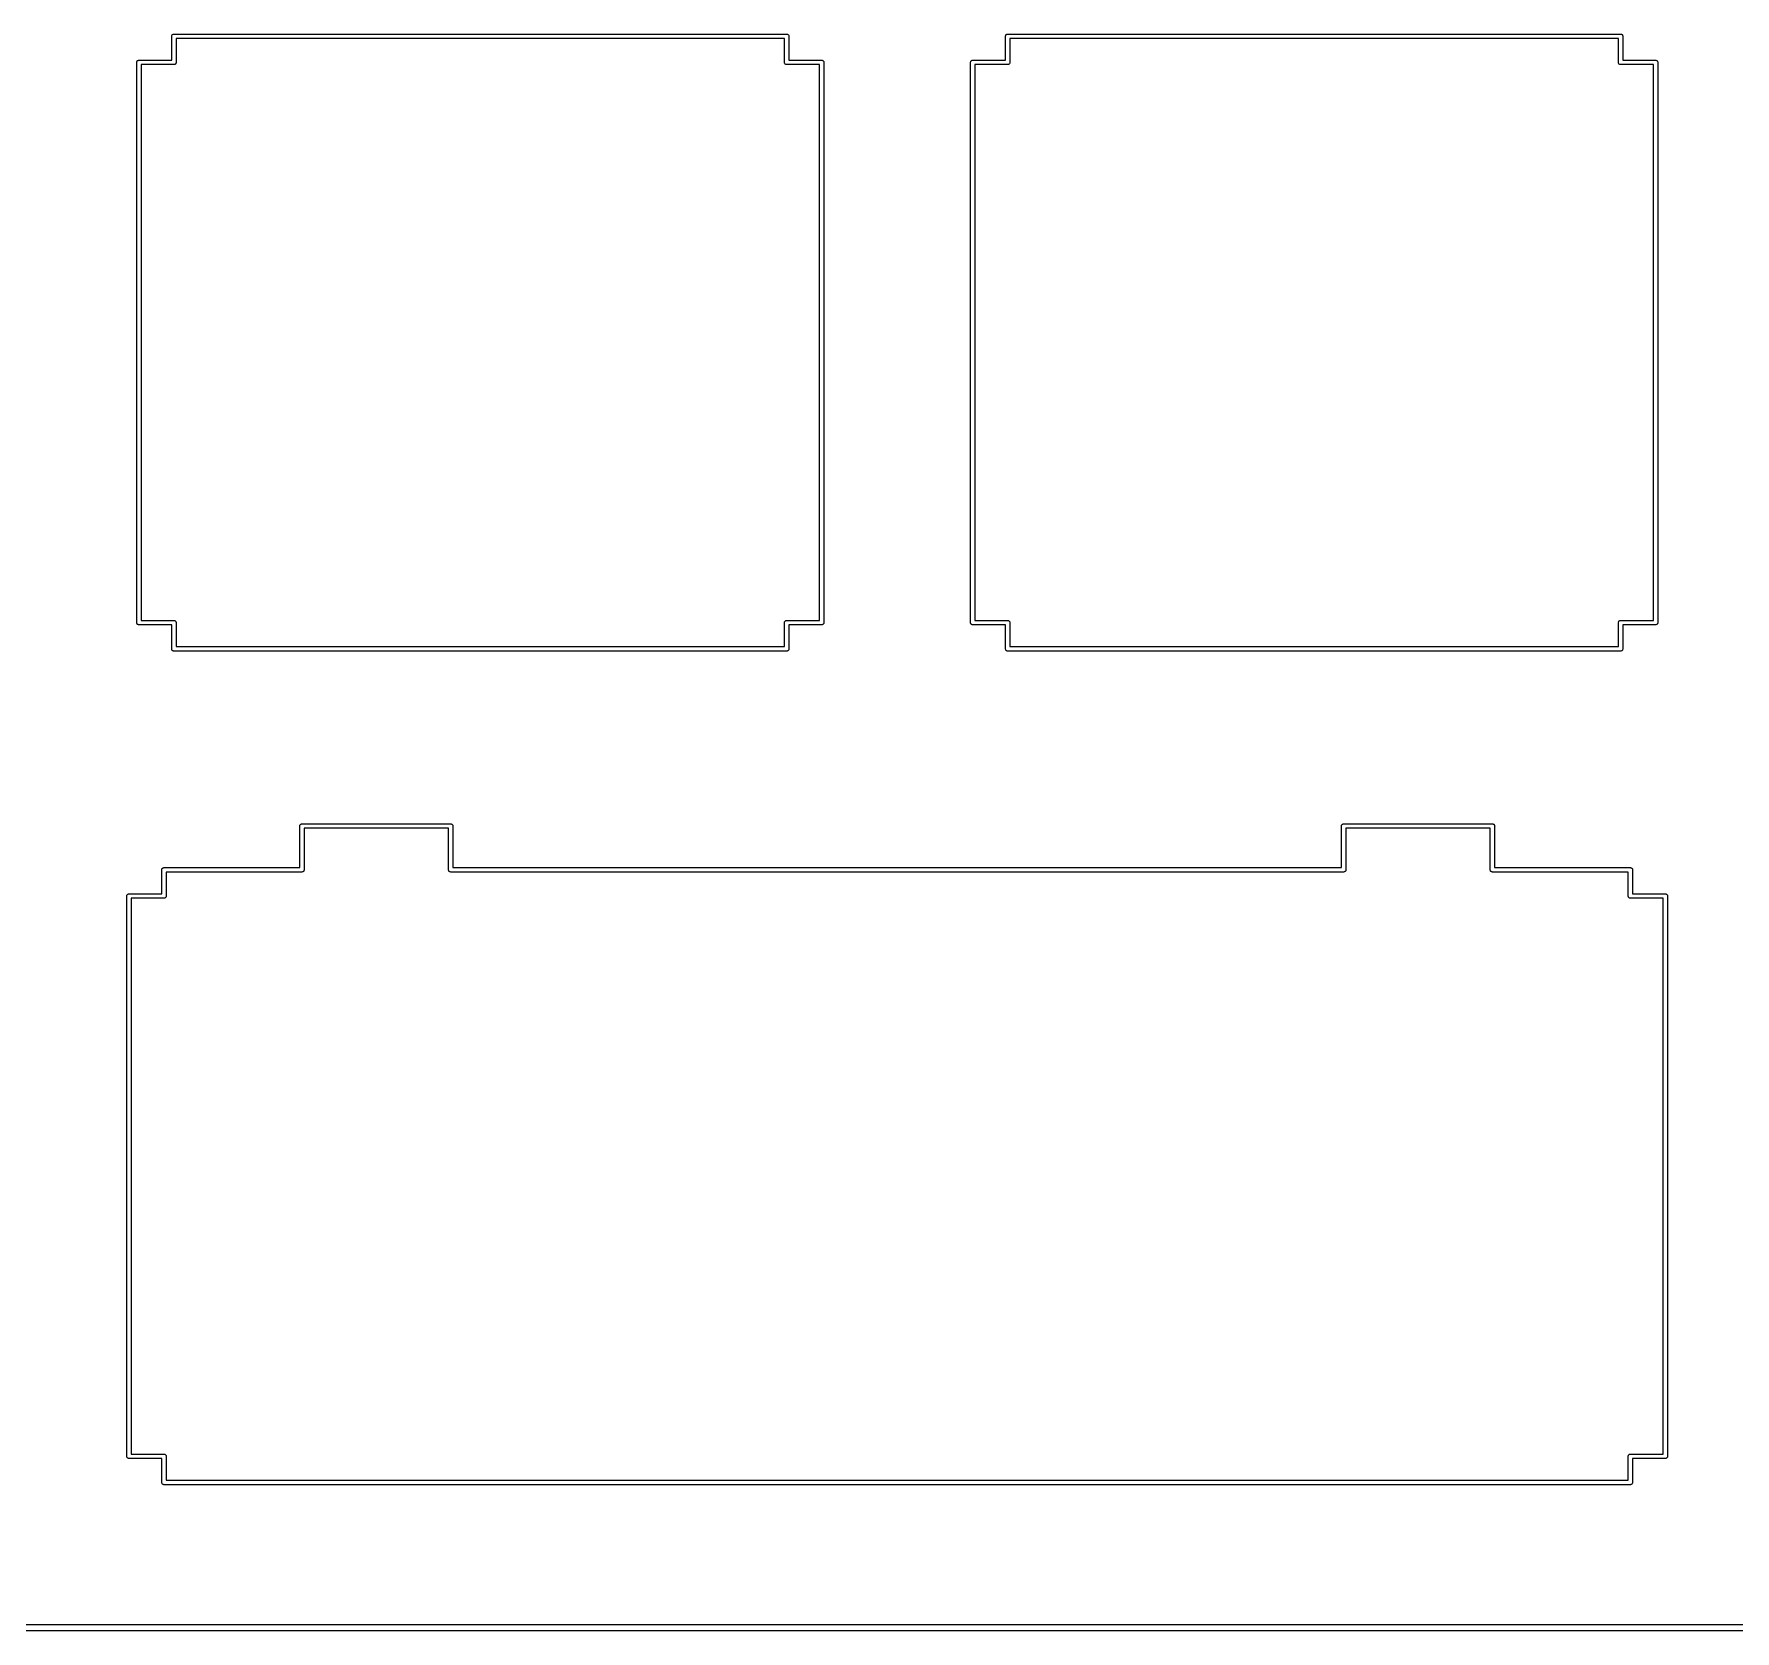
# Model space of a CAD drawing. Extents: x 1.1 to 12.4, y -4.9 to -1.1.
# Drawn here: x 2.599 to 4.129, y -4.909 to -3.472 of the extents above; entities that cross this region are included whole.
import ezdxf

# ---------------------------------------------------------------- set-up
doc = ezdxf.new("R2010")
doc.units = 0
doc.header["$MEASUREMENT"] = 0
doc.layers.add('BLACK', color=7, linetype='CONTINUOUS')

msp = doc.modelspace()

# ---------------------------------------------------------------- linework, layer by layer
at = {"layer": 'BLACK', "linetype": 'CONTINUOUS'}
for p, q in [((2.72301, -3.47301), (2.72331, -3.47276)), ((2.72331, -3.47276), (2.72365, -3.47258)), ((2.72365, -3.47258), (2.72402, -3.47247)), ((2.72402, -3.47247), (2.72431, -3.47244)), ((2.72431, -3.47244), (2.72441, -3.47243)), ((2.72441, -3.47243), (2.72451, -3.47244)), ((2.72451, -3.47244), (3.27549, -3.47244)), ((3.27549, -3.47244), (3.27559, -3.47243)), ((3.27559, -3.47243), (3.27569, -3.47244)), ((3.27569, -3.47244), (3.27598, -3.47247)), ((3.27598, -3.47247), (3.27635, -3.47258)), ((3.27635, -3.47258), (3.27669, -3.47276)), ((3.27669, -3.47276), (3.27699, -3.47301)), ((3.47301, -3.47301), (3.47331, -3.47276)), ((3.47331, -3.47276), (3.47365, -3.47258)), ((3.47365, -3.47258), (3.47402, -3.47247)), ((3.47402, -3.47247), (3.47431, -3.47244)), ((3.47431, -3.47244), (3.47441, -3.47243)), ((3.47441, -3.47243), (3.47451, -3.47244)), ((3.47451, -3.47244), (4.02549, -3.47244)), ((4.02549, -3.47244), (4.02559, -3.47243)), ((4.02559, -3.47243), (4.02569, -3.47244)), ((4.02569, -3.47244), (4.02598, -3.47247)), ((4.02598, -3.47247), (4.02635, -3.47258)), ((4.02635, -3.47258), (4.02669, -3.47276)), ((4.02669, -3.47276), (4.02699, -3.47301)), ((2.72243, -3.47441), (2.72247, -3.47402)), ((2.72244, -3.47451), (2.72243, -3.47441)), ((2.72244, -3.49606), (2.72244, -3.47451)), ((2.72247, -3.47402), (2.72258, -3.47365)), ((2.72258, -3.47365), (2.72276, -3.47331)), ((2.72276, -3.47331), (2.72301, -3.47301)), ((2.72638, -3.47638), (2.72638, -3.49794)), ((3.27362, -3.47638), (2.72638, -3.47638)), ((3.27362, -3.49794), (3.27362, -3.47638)), ((3.27699, -3.47301), (3.27724, -3.47331)), ((3.27724, -3.47331), (3.27742, -3.47365)), ((3.27742, -3.47365), (3.27753, -3.47402)), ((3.27753, -3.47402), (3.27757, -3.47441)), ((3.27757, -3.47441), (3.27756, -3.47451)), ((3.27756, -3.47451), (3.27756, -3.49606)), ((3.47243, -3.47441), (3.47247, -3.47402)), ((3.47244, -3.47451), (3.47243, -3.47441)), ((3.47244, -3.49606), (3.47244, -3.47451)), ((3.47247, -3.47402), (3.47258, -3.47365)), ((3.47258, -3.47365), (3.47276, -3.47331)), ((3.47276, -3.47331), (3.47301, -3.47301)), ((3.47638, -3.47638), (3.47638, -3.49794)), ((4.02362, -3.47638), (3.47638, -3.47638)), ((4.02362, -3.49794), (4.02362, -3.47638)), ((4.02699, -3.47301), (4.02724, -3.47331)), ((4.02724, -3.47331), (4.02742, -3.47365)), ((4.02742, -3.47365), (4.02753, -3.47402)), ((4.02753, -3.47402), (4.02757, -3.47441)), ((4.02757, -3.47441), (4.02756, -3.47451)), ((4.02756, -3.47451), (4.02756, -3.49606)), ((2.69094, -3.49803), (2.69097, -3.49765)), ((2.69094, -3.49813), (2.69094, -3.49803)), ((2.69094, -4.00187), (2.69094, -3.49813)), ((2.69097, -3.49765), (2.69109, -3.49727)), ((2.69109, -3.49727), (2.69127, -3.49693)), ((2.69127, -3.49693), (2.69151, -3.49663)), ((2.69151, -3.49663), (2.69181, -3.49639)), ((2.69181, -3.49639), (2.69216, -3.4962)), ((2.69216, -3.4962), (2.69253, -3.49609)), ((2.69253, -3.49609), (2.69282, -3.49606)), ((2.69282, -3.49606), (2.69291, -3.49605)), ((2.69291, -3.49605), (2.69301, -3.49606)), ((2.69301, -3.49606), (2.72244, -3.49606)), ((2.72431, -3.5), (2.69488, -3.5)), ((2.69488, -3.5), (2.69488, -4)), ((2.72441, -3.50001), (2.72431, -3.5)), ((2.7248, -3.49997), (2.72441, -3.50001)), ((2.72517, -3.49986), (2.7248, -3.49997)), ((2.72551, -3.49968), (2.72517, -3.49986)), ((2.72581, -3.49943), (2.72551, -3.49968)), ((2.72605, -3.49913), (2.72581, -3.49943)), ((2.72624, -3.49879), (2.72605, -3.49913)), ((2.72635, -3.49842), (2.72624, -3.49879)), ((2.72638, -3.49813), (2.72635, -3.49842)), ((2.72638, -3.49794), (2.72639, -3.49803)), ((2.72639, -3.49803), (2.72638, -3.49813)), ((2.72638, -3.49813), (2.72638, -3.49813)), ((3.27361, -3.49803), (3.27362, -3.49794)), ((3.27365, -3.49842), (3.27361, -3.49803)), ((3.27376, -3.49879), (3.27365, -3.49842)), ((3.27395, -3.49913), (3.27376, -3.49879)), ((3.27419, -3.49943), (3.27395, -3.49913)), ((3.27449, -3.49968), (3.27419, -3.49943)), ((3.27483, -3.49986), (3.27449, -3.49968)), ((3.2752, -3.49997), (3.27483, -3.49986)), ((3.27559, -3.50001), (3.2752, -3.49997)), ((3.27569, -3.5), (3.27559, -3.50001)), ((3.30512, -3.5), (3.27569, -3.5)), ((3.27756, -3.49606), (3.30699, -3.49606)), ((3.30512, -4), (3.30512, -3.5)), ((3.30699, -3.49606), (3.30709, -3.49605)), ((3.30709, -3.49605), (3.30718, -3.49606)), ((3.30718, -3.49606), (3.30747, -3.49609)), ((3.30747, -3.49609), (3.30784, -3.4962)), ((3.30784, -3.4962), (3.30819, -3.49639)), ((3.30819, -3.49639), (3.30849, -3.49663)), ((3.30849, -3.49663), (3.30873, -3.49693)), ((3.30873, -3.49693), (3.30891, -3.49727)), ((3.30891, -3.49727), (3.30903, -3.49765)), ((3.30903, -3.49765), (3.30906, -3.49803)), ((3.30906, -3.49803), (3.30906, -3.49813)), ((3.30906, -3.49813), (3.30906, -4.00187)), ((3.44094, -3.49803), (3.44097, -3.49765)), ((3.44094, -3.49813), (3.44094, -3.49803)), ((3.44094, -4.00187), (3.44094, -3.49813)), ((3.44097, -3.49765), (3.44109, -3.49727)), ((3.44109, -3.49727), (3.44127, -3.49693)), ((3.44127, -3.49693), (3.44151, -3.49663)), ((3.44151, -3.49663), (3.44181, -3.49639)), ((3.44181, -3.49639), (3.44216, -3.4962)), ((3.44216, -3.4962), (3.44253, -3.49609)), ((3.44253, -3.49609), (3.44282, -3.49606)), ((3.44282, -3.49606), (3.44291, -3.49605)), ((3.44291, -3.49605), (3.44301, -3.49606)), ((3.44301, -3.49606), (3.47244, -3.49606)), ((3.47431, -3.5), (3.44488, -3.5)), ((3.44488, -3.5), (3.44488, -4)), ((3.47441, -3.50001), (3.47431, -3.5)), ((3.4748, -3.49997), (3.47441, -3.50001)), ((3.47517, -3.49986), (3.4748, -3.49997)), ((3.47551, -3.49968), (3.47517, -3.49986)), ((3.47581, -3.49943), (3.47551, -3.49968)), ((3.47605, -3.49913), (3.47581, -3.49943)), ((3.47624, -3.49879), (3.47605, -3.49913)), ((3.47635, -3.49842), (3.47624, -3.49879)), ((3.47638, -3.49813), (3.47635, -3.49842)), ((3.47638, -3.49794), (3.47639, -3.49803)), ((3.47639, -3.49803), (3.47638, -3.49813)), ((3.47638, -3.49813), (3.47638, -3.49813)), ((4.02361, -3.49803), (4.02362, -3.49794)), ((4.02365, -3.49842), (4.02361, -3.49803)), ((4.02376, -3.49879), (4.02365, -3.49842)), ((4.02395, -3.49913), (4.02376, -3.49879)), ((4.02419, -3.49943), (4.02395, -3.49913)), ((4.02449, -3.49968), (4.02419, -3.49943)), ((4.02483, -3.49986), (4.02449, -3.49968)), ((4.0252, -3.49997), (4.02483, -3.49986)), ((4.02559, -3.50001), (4.0252, -3.49997)), ((4.02569, -3.5), (4.02559, -3.50001)), ((4.05512, -3.5), (4.02569, -3.5)), ((4.02756, -3.49606), (4.05699, -3.49606)), ((4.05512, -4), (4.05512, -3.5)), ((4.05699, -3.49606), (4.05709, -3.49605)), ((4.05709, -3.49605), (4.05718, -3.49606)), ((4.05718, -3.49606), (4.05747, -3.49609)), ((4.05747, -3.49609), (4.05784, -3.4962)), ((4.05784, -3.4962), (4.05819, -3.49639)), ((4.05819, -3.49639), (4.05849, -3.49663)), ((4.05849, -3.49663), (4.05873, -3.49693)), ((4.05873, -3.49693), (4.05891, -3.49727)), ((4.05891, -3.49727), (4.05903, -3.49765)), ((4.05903, -3.49765), (4.05906, -3.49803)), ((4.05906, -3.49803), (4.05906, -3.49813)), ((4.05906, -3.49813), (4.05906, -4.00187)), ((2.69094, -4.00197), (2.69094, -4.00187)), ((2.69097, -4.00235), (2.69094, -4.00197)), ((2.69109, -4.00273), (2.69097, -4.00235)), ((2.69127, -4.00307), (2.69109, -4.00273)), ((2.69151, -4.00337), (2.69127, -4.00307)), ((2.69181, -4.00361), (2.69151, -4.00337)), ((2.69216, -4.0038), (2.69181, -4.00361)), ((2.69253, -4.00391), (2.69216, -4.0038)), ((2.69282, -4.00394), (2.69253, -4.00391)), ((2.69291, -4.00395), (2.69282, -4.00394)), ((2.69301, -4.00394), (2.69291, -4.00395)), ((2.72244, -4.00394), (2.69301, -4.00394)), ((2.69488, -4), (2.72431, -4)), ((2.72244, -4.02549), (2.72244, -4.00394)), ((2.72431, -4), (2.72441, -3.99999)), ((2.72441, -3.99999), (2.72451, -4)), ((2.72451, -4), (2.7248, -4.00003)), ((2.7248, -4.00003), (2.72517, -4.00014)), ((2.72517, -4.00014), (2.72551, -4.00032)), ((2.72551, -4.00032), (2.72581, -4.00057)), ((2.72581, -4.00057), (2.72605, -4.00087)), ((2.72605, -4.00087), (2.72624, -4.00121)), ((2.72624, -4.00121), (2.72635, -4.00158)), ((2.72635, -4.00158), (2.72639, -4.00197)), ((2.72639, -4.00197), (2.72638, -4.00206)), ((2.72638, -4.00206), (2.72638, -4.02362)), ((3.27361, -4.00197), (3.27365, -4.00158)), ((3.27362, -4.00207), (3.27361, -4.00197)), ((3.27362, -4.02362), (3.27362, -4.00207)), ((3.27365, -4.00158), (3.27376, -4.00121)), ((3.27376, -4.00121), (3.27395, -4.00087)), ((3.27395, -4.00087), (3.27419, -4.00057)), ((3.27419, -4.00057), (3.27449, -4.00032)), ((3.27449, -4.00032), (3.27483, -4.00014)), ((3.27483, -4.00014), (3.2752, -4.00003)), ((3.2752, -4.00003), (3.27549, -4)), ((3.27549, -4), (3.27559, -3.99999)), ((3.27559, -3.99999), (3.27569, -4)), ((3.27569, -4), (3.30512, -4)), ((3.30699, -4.00394), (3.27756, -4.00394)), ((3.27756, -4.00394), (3.27756, -4.02549)), ((3.30709, -4.00395), (3.30699, -4.00394)), ((3.30718, -4.00394), (3.30709, -4.00395)), ((3.30747, -4.00391), (3.30718, -4.00394)), ((3.30784, -4.0038), (3.30747, -4.00391)), ((3.30819, -4.00361), (3.30784, -4.0038)), ((3.30849, -4.00337), (3.30819, -4.00361)), ((3.30873, -4.00307), (3.30849, -4.00337)), ((3.30891, -4.00273), (3.30873, -4.00307)), ((3.30903, -4.00235), (3.30891, -4.00273)), ((3.30906, -4.00197), (3.30903, -4.00235)), ((3.30906, -4.00187), (3.30906, -4.00197)), ((3.44094, -4.00197), (3.44094, -4.00187)), ((3.44097, -4.00235), (3.44094, -4.00197)), ((3.44109, -4.00273), (3.44097, -4.00235)), ((3.44127, -4.00307), (3.44109, -4.00273)), ((3.44151, -4.00337), (3.44127, -4.00307)), ((3.44181, -4.00361), (3.44151, -4.00337)), ((3.44216, -4.0038), (3.44181, -4.00361)), ((3.44253, -4.00391), (3.44216, -4.0038)), ((3.44282, -4.00394), (3.44253, -4.00391)), ((3.44291, -4.00395), (3.44282, -4.00394)), ((3.44301, -4.00394), (3.44291, -4.00395)), ((3.47244, -4.00394), (3.44301, -4.00394)), ((3.44488, -4), (3.47431, -4)), ((3.47244, -4.02549), (3.47244, -4.00394)), ((3.47431, -4), (3.47441, -3.99999)), ((3.47441, -3.99999), (3.47451, -4)), ((3.47451, -4), (3.4748, -4.00003)), ((3.4748, -4.00003), (3.47517, -4.00014)), ((3.47517, -4.00014), (3.47551, -4.00032)), ((3.47551, -4.00032), (3.47581, -4.00057)), ((3.47581, -4.00057), (3.47605, -4.00087)), ((3.47605, -4.00087), (3.47624, -4.00121)), ((3.47624, -4.00121), (3.47635, -4.00158)), ((3.47635, -4.00158), (3.47639, -4.00197)), ((3.47639, -4.00197), (3.47638, -4.00206)), ((3.47638, -4.00206), (3.47638, -4.02362)), ((4.02361, -4.00197), (4.02365, -4.00158)), ((4.02362, -4.00207), (4.02361, -4.00197)), ((4.02362, -4.02362), (4.02362, -4.00207)), ((4.02365, -4.00158), (4.02376, -4.00121)), ((4.02376, -4.00121), (4.02395, -4.00087)), ((4.02395, -4.00087), (4.02419, -4.00057)), ((4.02419, -4.00057), (4.02449, -4.00032)), ((4.02449, -4.00032), (4.02483, -4.00014)), ((4.02483, -4.00014), (4.0252, -4.00003)), ((4.0252, -4.00003), (4.02549, -4)), ((4.02549, -4), (4.02559, -3.99999)), ((4.02559, -3.99999), (4.02569, -4)), ((4.02569, -4), (4.05512, -4)), ((4.05699, -4.00394), (4.02756, -4.00394)), ((4.02756, -4.00394), (4.02756, -4.02549)), ((4.05709, -4.00395), (4.05699, -4.00394)), ((4.05718, -4.00394), (4.05709, -4.00395)), ((4.05747, -4.00391), (4.05718, -4.00394)), ((4.05784, -4.0038), (4.05747, -4.00391)), ((4.05819, -4.00361), (4.05784, -4.0038)), ((4.05849, -4.00337), (4.05819, -4.00361)), ((4.05873, -4.00307), (4.05849, -4.00337)), ((4.05891, -4.00273), (4.05873, -4.00307)), ((4.05903, -4.00235), (4.05891, -4.00273)), ((4.05906, -4.00197), (4.05903, -4.00235)), ((4.05906, -4.00187), (4.05906, -4.00197)), ((2.72638, -4.02362), (3.27362, -4.02362)), ((3.47638, -4.02362), (4.02362, -4.02362)), ((2.72243, -4.02559), (2.72244, -4.02549)), ((2.72247, -4.02598), (2.72243, -4.02559)), ((2.72258, -4.02635), (2.72247, -4.02598)), ((2.72276, -4.02669), (2.72258, -4.02635)), ((2.72301, -4.02699), (2.72276, -4.02669)), ((2.72331, -4.02724), (2.72301, -4.02699)), ((2.72365, -4.02742), (2.72331, -4.02724)), ((2.72402, -4.02753), (2.72365, -4.02742)), ((2.72431, -4.02756), (2.72402, -4.02753)), ((2.72441, -4.02757), (2.72431, -4.02756)), ((2.72451, -4.02756), (2.72441, -4.02757)), ((3.27549, -4.02756), (2.72451, -4.02756)), ((3.27559, -4.02757), (3.27549, -4.02756)), ((3.27569, -4.02756), (3.27559, -4.02757)), ((3.27598, -4.02753), (3.27569, -4.02756)), ((3.27635, -4.02742), (3.27598, -4.02753)), ((3.27669, -4.02724), (3.27635, -4.02742)), ((3.27699, -4.02699), (3.27669, -4.02724)), ((3.27724, -4.02669), (3.27699, -4.02699)), ((3.27742, -4.02635), (3.27724, -4.02669)), ((3.27753, -4.02598), (3.27742, -4.02635)), ((3.27757, -4.02559), (3.27753, -4.02598)), ((3.27756, -4.02549), (3.27757, -4.02559)), ((3.47243, -4.02559), (3.47244, -4.02549)), ((3.47247, -4.02598), (3.47243, -4.02559)), ((3.47258, -4.02635), (3.47247, -4.02598)), ((3.47276, -4.02669), (3.47258, -4.02635)), ((3.47301, -4.02699), (3.47276, -4.02669)), ((3.47331, -4.02724), (3.47301, -4.02699)), ((3.47365, -4.02742), (3.47331, -4.02724)), ((3.47402, -4.02753), (3.47365, -4.02742)), ((3.47431, -4.02756), (3.47402, -4.02753)), ((3.47441, -4.02757), (3.47431, -4.02756)), ((3.47451, -4.02756), (3.47441, -4.02757)), ((4.02549, -4.02756), (3.47451, -4.02756)), ((4.02559, -4.02757), (4.02549, -4.02756)), ((4.02569, -4.02756), (4.02559, -4.02757)), ((4.02598, -4.02753), (4.02569, -4.02756)), ((4.02635, -4.02742), (4.02598, -4.02753)), ((4.02669, -4.02724), (4.02635, -4.02742)), ((4.02699, -4.02699), (4.02669, -4.02724)), ((4.02724, -4.02669), (4.02699, -4.02699)), ((4.02742, -4.02635), (4.02724, -4.02669)), ((4.02753, -4.02598), (4.02742, -4.02635)), ((4.02757, -4.02559), (4.02753, -4.02598)), ((4.02756, -4.02549), (4.02757, -4.02559)), ((2.83761, -4.18504), (2.83765, -4.18465)), ((2.83762, -4.18514), (2.83761, -4.18504)), ((2.83762, -4.22244), (2.83762, -4.18514)), ((2.83765, -4.18465), (2.83776, -4.18428)), ((2.83776, -4.18428), (2.83794, -4.18394)), ((2.83794, -4.18394), (2.83819, -4.18364)), ((2.83819, -4.18364), (2.83849, -4.18339)), ((2.83849, -4.18339), (2.83883, -4.18321)), ((2.83883, -4.18321), (2.8392, -4.1831)), ((2.8392, -4.1831), (2.83949, -4.18307)), ((2.83949, -4.18307), (2.83959, -4.18306)), ((2.83959, -4.18306), (2.83968, -4.18307)), ((2.83968, -4.18307), (2.97335, -4.18307)), ((2.97148, -4.18701), (2.84156, -4.18701)), ((2.84156, -4.18701), (2.84156, -4.22431)), ((2.97148, -4.22431), (2.97148, -4.18701)), ((2.97335, -4.18307), (2.97345, -4.18306)), ((2.97345, -4.18306), (2.97354, -4.18307)), ((2.97354, -4.18307), (2.97383, -4.1831)), ((2.97383, -4.1831), (2.9742, -4.18321)), ((2.9742, -4.18321), (2.97454, -4.18339)), ((2.97454, -4.18339), (2.97484, -4.18364)), ((2.97484, -4.18364), (2.97509, -4.18394)), ((2.97509, -4.18394), (2.97527, -4.18428)), ((2.97527, -4.18428), (2.97539, -4.18465)), ((2.97539, -4.18465), (2.97542, -4.18504)), ((2.97542, -4.18504), (2.97541, -4.18514)), ((2.97541, -4.18514), (2.97541, -4.22244)), ((3.77458, -4.18504), (3.77461, -4.18465)), ((3.77459, -4.18514), (3.77458, -4.18504)), ((3.77459, -4.22244), (3.77459, -4.18514)), ((3.77461, -4.18465), (3.77473, -4.18428)), ((3.77473, -4.18428), (3.77491, -4.18394)), ((3.77491, -4.18394), (3.77516, -4.18364)), ((3.77516, -4.18364), (3.77546, -4.18339)), ((3.77546, -4.18339), (3.7758, -4.18321)), ((3.7758, -4.18321), (3.77617, -4.1831)), ((3.77617, -4.1831), (3.77646, -4.18307)), ((3.77646, -4.18307), (3.77655, -4.18306)), ((3.77655, -4.18306), (3.77665, -4.18307)), ((3.77665, -4.18307), (3.91032, -4.18307)), ((3.77852, -4.18701), (3.77852, -4.22431)), ((3.90844, -4.18701), (3.77852, -4.18701)), ((3.90844, -4.22431), (3.90844, -4.18701)), ((3.91032, -4.18307), (3.91041, -4.18306)), ((3.91041, -4.18306), (3.91051, -4.18307)), ((3.91051, -4.18307), (3.9108, -4.1831)), ((3.9108, -4.1831), (3.91117, -4.18321)), ((3.91117, -4.18321), (3.91151, -4.18339)), ((3.91151, -4.18339), (3.91181, -4.18364)), ((3.91181, -4.18364), (3.91206, -4.18394)), ((3.91206, -4.18394), (3.91224, -4.18428)), ((3.91224, -4.18428), (3.91235, -4.18465)), ((3.91235, -4.18465), (3.91239, -4.18504)), ((3.91239, -4.18504), (3.91238, -4.18514)), ((3.91238, -4.18514), (3.91238, -4.22244)), ((2.71445, -4.22276), (2.71479, -4.22258)), ((2.71479, -4.22258), (2.71517, -4.22247)), ((2.71517, -4.22247), (2.71545, -4.22244)), ((2.71545, -4.22244), (2.71555, -4.22243)), ((2.71555, -4.22243), (2.71565, -4.22244)), ((2.71565, -4.22244), (2.83762, -4.22244)), ((2.97541, -4.22244), (3.77459, -4.22244)), ((3.91238, -4.22244), (4.03435, -4.22244)), ((4.03435, -4.22244), (4.03445, -4.22243)), ((4.03445, -4.22243), (4.03455, -4.22244)), ((4.03455, -4.22244), (4.03483, -4.22247)), ((4.03483, -4.22247), (4.03521, -4.22258)), ((4.03521, -4.22258), (4.03555, -4.22276)), ((2.71357, -4.22441), (2.71361, -4.22402)), ((2.71358, -4.22451), (2.71357, -4.22441)), ((2.71358, -4.24606), (2.71358, -4.22451)), ((2.71361, -4.22402), (2.71372, -4.22365)), ((2.71372, -4.22365), (2.71391, -4.22331)), ((2.71391, -4.22331), (2.71415, -4.22301)), ((2.71415, -4.22301), (2.71445, -4.22276)), ((2.83949, -4.22638), (2.71752, -4.22638)), ((2.71752, -4.22638), (2.71752, -4.24794)), ((2.83959, -4.22639), (2.83949, -4.22638)), ((2.83997, -4.22635), (2.83959, -4.22639)), ((2.84034, -4.22624), (2.83997, -4.22635)), ((2.84069, -4.22605), (2.84034, -4.22624)), ((2.84099, -4.22581), (2.84069, -4.22605)), ((2.84123, -4.22551), (2.84099, -4.22581)), ((2.84141, -4.22517), (2.84123, -4.22551)), ((2.84153, -4.2248), (2.84141, -4.22517)), ((2.84156, -4.22451), (2.84153, -4.2248)), ((2.84156, -4.22431), (2.84156, -4.22441)), ((2.84156, -4.22441), (2.84156, -4.22451)), ((2.84156, -4.22451), (2.84156, -4.22451)), ((2.97147, -4.22441), (2.97148, -4.22431)), ((2.97151, -4.2248), (2.97147, -4.22441)), ((2.97162, -4.22517), (2.97151, -4.2248)), ((2.9718, -4.22551), (2.97162, -4.22517)), ((2.97205, -4.22581), (2.9718, -4.22551)), ((2.97235, -4.22605), (2.97205, -4.22581)), ((2.97269, -4.22624), (2.97235, -4.22605)), ((2.97306, -4.22635), (2.97269, -4.22624)), ((2.97345, -4.22639), (2.97306, -4.22635)), ((2.97354, -4.22638), (2.97345, -4.22639)), ((3.77646, -4.22638), (2.97354, -4.22638)), ((3.77655, -4.22639), (3.77646, -4.22638)), ((3.77694, -4.22635), (3.77655, -4.22639)), ((3.77731, -4.22624), (3.77694, -4.22635)), ((3.77765, -4.22605), (3.77731, -4.22624)), ((3.77795, -4.22581), (3.77765, -4.22605)), ((3.7782, -4.22551), (3.77795, -4.22581)), ((3.77838, -4.22517), (3.7782, -4.22551)), ((3.77849, -4.2248), (3.77838, -4.22517)), ((3.77852, -4.22451), (3.77849, -4.2248)), ((3.77852, -4.22431), (3.77853, -4.22441)), ((3.77853, -4.22441), (3.77852, -4.22451)), ((3.77852, -4.22451), (3.77852, -4.22451)), ((3.90844, -4.22441), (3.90844, -4.22431)), ((3.90847, -4.2248), (3.90844, -4.22441)), ((3.90859, -4.22517), (3.90847, -4.2248)), ((3.90877, -4.22551), (3.90859, -4.22517)), ((3.90901, -4.22581), (3.90877, -4.22551)), ((3.90931, -4.22605), (3.90901, -4.22581)), ((3.90966, -4.22624), (3.90931, -4.22605)), ((3.91003, -4.22635), (3.90966, -4.22624)), ((3.91041, -4.22639), (3.91003, -4.22635)), ((3.91051, -4.22638), (3.91041, -4.22639)), ((4.03248, -4.22638), (3.91051, -4.22638)), ((4.03248, -4.24794), (4.03248, -4.22638)), ((4.03555, -4.22276), (4.03585, -4.22301)), ((4.03585, -4.22301), (4.03609, -4.22331)), ((4.03609, -4.22331), (4.03628, -4.22365)), ((4.03628, -4.22365), (4.03639, -4.22402)), ((4.03639, -4.22402), (4.03643, -4.22441)), ((4.03643, -4.22441), (4.03642, -4.22451)), ((4.03642, -4.22451), (4.03642, -4.24606)), ((2.68208, -4.24803), (2.68212, -4.24765)), ((2.68209, -4.24813), (2.68208, -4.24803)), ((2.68209, -4.75187), (2.68209, -4.24813)), ((2.68212, -4.24765), (2.68223, -4.24727)), ((2.68223, -4.24727), (2.68241, -4.24693)), ((2.68241, -4.24693), (2.68266, -4.24663)), ((2.68266, -4.24663), (2.68296, -4.24639)), ((2.68296, -4.24639), (2.6833, -4.2462)), ((2.6833, -4.2462), (2.68367, -4.24609)), ((2.68367, -4.24609), (2.68396, -4.24606)), ((2.68396, -4.24606), (2.68406, -4.24605)), ((2.68406, -4.24605), (2.68415, -4.24606)), ((2.68415, -4.24606), (2.71358, -4.24606)), ((2.71545, -4.25), (2.68602, -4.25)), ((2.68602, -4.25), (2.68602, -4.75)), ((2.71555, -4.25001), (2.71545, -4.25)), ((2.71594, -4.24997), (2.71555, -4.25001)), ((2.71631, -4.24986), (2.71594, -4.24997)), ((2.71665, -4.24968), (2.71631, -4.24986)), ((2.71695, -4.24943), (2.71665, -4.24968)), ((2.7172, -4.24913), (2.71695, -4.24943)), ((2.71738, -4.24879), (2.7172, -4.24913)), ((2.71749, -4.24842), (2.71738, -4.24879)), ((2.71752, -4.24813), (2.71749, -4.24842)), ((2.71752, -4.24794), (2.71753, -4.24803)), ((2.71753, -4.24803), (2.71752, -4.24813)), ((2.71752, -4.24813), (2.71752, -4.24813)), ((4.03247, -4.24803), (4.03248, -4.24794)), ((4.03251, -4.24842), (4.03247, -4.24803)), ((4.03262, -4.24879), (4.03251, -4.24842)), ((4.0328, -4.24913), (4.03262, -4.24879)), ((4.03305, -4.24943), (4.0328, -4.24913)), ((4.03335, -4.24968), (4.03305, -4.24943)), ((4.03369, -4.24986), (4.03335, -4.24968)), ((4.03406, -4.24997), (4.03369, -4.24986)), ((4.03445, -4.25001), (4.03406, -4.24997)), ((4.03455, -4.25), (4.03445, -4.25001)), ((4.06398, -4.25), (4.03455, -4.25)), ((4.03642, -4.24606), (4.06585, -4.24606)), ((4.06398, -4.75), (4.06398, -4.25)), ((4.06585, -4.24606), (4.06594, -4.24605)), ((4.06594, -4.24605), (4.06604, -4.24606)), ((4.06604, -4.24606), (4.06633, -4.24609)), ((4.06633, -4.24609), (4.0667, -4.2462)), ((4.0667, -4.2462), (4.06704, -4.24639)), ((4.06704, -4.24639), (4.06734, -4.24663)), ((4.06734, -4.24663), (4.06759, -4.24693)), ((4.06759, -4.24693), (4.06777, -4.24727)), ((4.06777, -4.24727), (4.06788, -4.24765)), ((4.06788, -4.24765), (4.06792, -4.24803)), ((4.06792, -4.24803), (4.06791, -4.24813)), ((4.06791, -4.24813), (4.06791, -4.75187)), ((2.68208, -4.75197), (2.68209, -4.75187)), ((2.68212, -4.75235), (2.68208, -4.75197)), ((2.68223, -4.75273), (2.68212, -4.75235)), ((2.68241, -4.75307), (2.68223, -4.75273)), ((2.68266, -4.75337), (2.68241, -4.75307)), ((2.68296, -4.75361), (2.68266, -4.75337)), ((2.6833, -4.7538), (2.68296, -4.75361)), ((2.68367, -4.75391), (2.6833, -4.7538)), ((2.68396, -4.75394), (2.68367, -4.75391)), ((2.68406, -4.75395), (2.68396, -4.75394)), ((2.68415, -4.75394), (2.68406, -4.75395)), ((2.71358, -4.75394), (2.68415, -4.75394)), ((2.68602, -4.75), (2.71545, -4.75)), ((2.71358, -4.77549), (2.71358, -4.75394)), ((2.71545, -4.75), (2.71555, -4.74999)), ((2.71555, -4.74999), (2.71565, -4.75)), ((2.71565, -4.75), (2.71594, -4.75003)), ((2.71594, -4.75003), (2.71631, -4.75014)), ((2.71631, -4.75014), (2.71665, -4.75032)), ((2.71665, -4.75032), (2.71695, -4.75057)), ((2.71695, -4.75057), (2.7172, -4.75087)), ((2.7172, -4.75087), (2.71738, -4.75121)), ((2.71738, -4.75121), (2.71749, -4.75158)), ((2.71749, -4.75158), (2.71753, -4.75197)), ((2.71753, -4.75197), (2.71752, -4.75206)), ((2.71752, -4.75206), (2.71752, -4.77362)), ((4.03247, -4.75197), (4.03251, -4.75158)), ((4.03248, -4.75207), (4.03247, -4.75197)), ((4.03248, -4.77362), (4.03248, -4.75207)), ((4.03251, -4.75158), (4.03262, -4.75121)), ((4.03262, -4.75121), (4.0328, -4.75087)), ((4.0328, -4.75087), (4.03305, -4.75057)), ((4.03305, -4.75057), (4.03335, -4.75032)), ((4.03335, -4.75032), (4.03369, -4.75014)), ((4.03369, -4.75014), (4.03406, -4.75003)), ((4.03406, -4.75003), (4.03435, -4.75)), ((4.03435, -4.75), (4.03445, -4.74999)), ((4.03435, -4.75), (4.03435, -4.75)), ((4.03445, -4.74999), (4.03454, -4.75)), ((4.03454, -4.75), (4.06398, -4.75)), ((4.06585, -4.75394), (4.03642, -4.75394)), ((4.03642, -4.75394), (4.03642, -4.77549)), ((4.06594, -4.75395), (4.06585, -4.75394)), ((4.06604, -4.75394), (4.06594, -4.75395)), ((4.06633, -4.75391), (4.06604, -4.75394)), ((4.0667, -4.7538), (4.06633, -4.75391)), ((4.06704, -4.75361), (4.0667, -4.7538)), ((4.06734, -4.75337), (4.06704, -4.75361)), ((4.06759, -4.75307), (4.06734, -4.75337)), ((4.06777, -4.75273), (4.06759, -4.75307)), ((4.06788, -4.75235), (4.06777, -4.75273)), ((4.06792, -4.75197), (4.06788, -4.75235)), ((4.06791, -4.75187), (4.06792, -4.75197)), ((2.71357, -4.77559), (2.71358, -4.77549)), ((2.71361, -4.77598), (2.71357, -4.77559)), ((2.71372, -4.77635), (2.71361, -4.77598)), ((2.71391, -4.77669), (2.71372, -4.77635)), ((2.71415, -4.77699), (2.71391, -4.77669)), ((2.71445, -4.77724), (2.71415, -4.77699)), ((2.71479, -4.77742), (2.71445, -4.77724)), ((2.71517, -4.77753), (2.71479, -4.77742)), ((2.71545, -4.77756), (2.71517, -4.77753)), ((2.71555, -4.77757), (2.71545, -4.77756)), ((2.71565, -4.77756), (2.71555, -4.77757)), ((4.03435, -4.77756), (2.71565, -4.77756)), ((2.71752, -4.77362), (4.03248, -4.77362)), ((4.03445, -4.77757), (4.03435, -4.77756)), ((4.03454, -4.77756), (4.03445, -4.77757)), ((4.03455, -4.77756), (4.03454, -4.77756)), ((4.03483, -4.77753), (4.03455, -4.77756)), ((4.03521, -4.77742), (4.03483, -4.77753)), ((4.03555, -4.77724), (4.03521, -4.77742)), ((4.03585, -4.77699), (4.03555, -4.77724)), ((4.03609, -4.77669), (4.03585, -4.77699)), ((4.03628, -4.77635), (4.03609, -4.77669)), ((4.03639, -4.77598), (4.03628, -4.77635)), ((4.03643, -4.77559), (4.03639, -4.77598)), ((4.03642, -4.77549), (4.03643, -4.77559)), ((12.3439, -4.9092), (1.15611, -4.9092)), ((1.15639, -4.9033), (12.3437, -4.9033))]:
    msp.add_line(p, q, dxfattribs=at)

doc.saveas('drawing.dxf')
